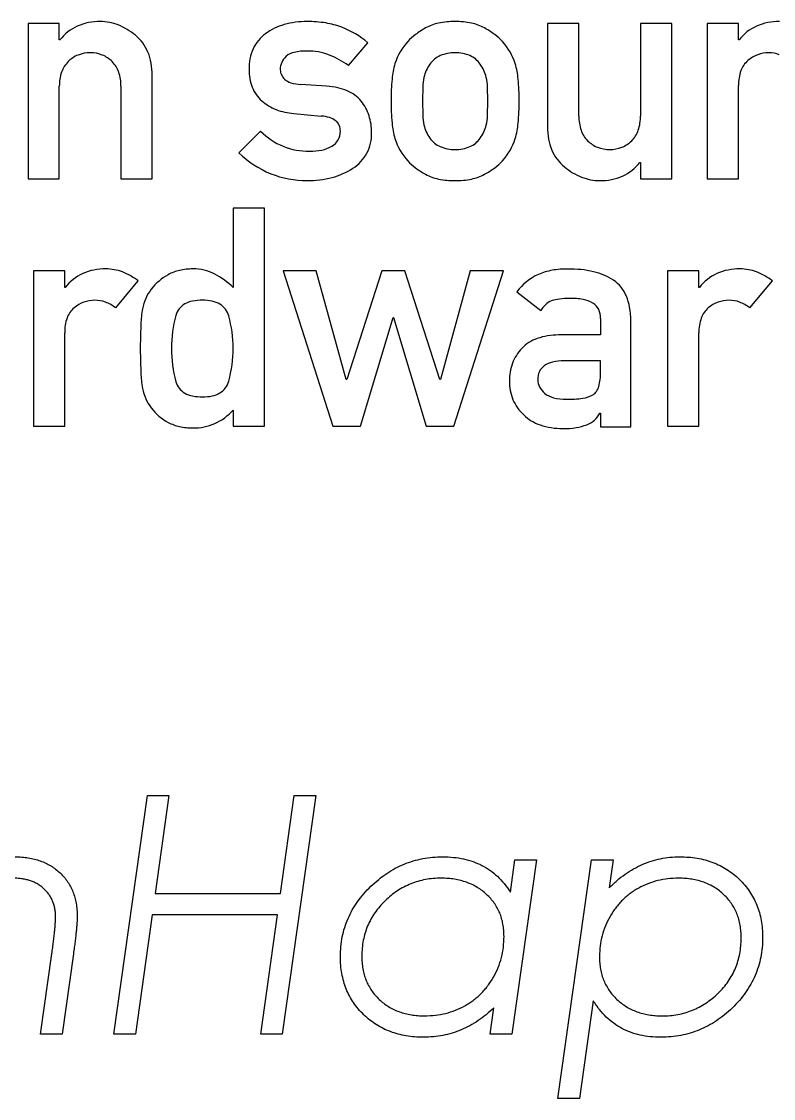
# Model space of a CAD drawing. Extents: x 0 to 0.124, y 0 to 0.206.
# Drawn here: x 0.10273 to 0.11023, y 0.16296 to 0.17371 of the extents above; entities that cross this region are included whole.
import ezdxf

# ---------------------------------------------------------------- set-up
doc = ezdxf.new("R2010")
doc.units = 0
doc.layers.get('0').update_dxf_attribs({"linetype": 'CONTINUOUS'})

msp = doc.modelspace()

# ---------------------------------------------------------------- linework, layer by layer
at = {"color": 7, "linetype": 'CONTINUOUS'}
for p, q in [((0.1031036519, 0.173690825), (0.1027916328, 0.173690825)), ((0.1027916328, 0.173690825), (0.1027916328, 0.1721393832)), ((0.1031036519, 0.1735251353), (0.1031036519, 0.173690825)), ((0.1082873151, 0.173690825), (0.1079752997, 0.173690825)), ((0.1079752997, 0.173690825), (0.1079752997, 0.1726594002)), ((0.1082873151, 0.1727655561), (0.1082873151, 0.173690825)), ((0.109213996, 0.173690825), (0.1089019806, 0.173690825)), ((0.1089019806, 0.173690825), (0.1089019806, 0.1727655561)), ((0.109213996, 0.1721393832), (0.109213996, 0.173690825)), ((0.1098802567, 0.173690825), (0.1095682413, 0.173690825)), ((0.1095682413, 0.173690825), (0.1095682413, 0.1721393832)), ((0.1098802567, 0.1735251353), (0.1098802567, 0.173690825)), ((0.1031093888, 0.1735251353), (0.1031036519, 0.1735251353)), ((0.1059894853, 0.1732705098), (0.1061824218, 0.1734978829)), ((0.1098859936, 0.1735251353), (0.1098802567, 0.1735251353)), ((0.1040303328, 0.1721393832), (0.1040303328, 0.1731708099)), ((0.1031036519, 0.1721393832), (0.1031036519, 0.1730632217)), ((0.1037183173, 0.1730632217), (0.1037183173, 0.1721393832)), ((0.1057700135, 0.1730632217), (0.1055132218, 0.1730811533)), ((0.1067296595, 0.1730583788), (0.1067257144, 0.172916896)), ((0.1073805944, 0.1729133104), (0.1073762767, 0.1730574847)), ((0.1098802567, 0.1721393832), (0.1098802567, 0.1730718252)), ((0.1067257144, 0.172916896), (0.1067296595, 0.1727714737)), ((0.1073762767, 0.1727696781), (0.1073805944, 0.1729133104)), ((0.1054429405, 0.1727913779), (0.1057176359, 0.1727655561)), ((0.1051122874, 0.1726134953), (0.1048942388, 0.172397598)), ((0.1088955544, 0.1723036368), (0.1089019806, 0.1723036368)), ((0.1089019806, 0.1723036368), (0.1089019806, 0.1721393832)), ((0.1027916328, 0.1721393832), (0.1031036519, 0.1721393832)), ((0.1037183173, 0.1721393832), (0.1040303328, 0.1721393832)), ((0.1089019806, 0.1721393832), (0.109213996, 0.1721393832)), ((0.1095682413, 0.1721393832), (0.1098802567, 0.1721393832)), ((0.1051497564, 0.1718478252), (0.104837741, 0.1718478252)), ((0.104837741, 0.1718478252), (0.104837741, 0.1710559645)), ((0.1051497564, 0.1696702105), (0.1051497564, 0.1718478252)), ((0.103157311, 0.1712216542), (0.1028452956, 0.1712216542)), ((0.1028452956, 0.1712216542), (0.1028452956, 0.1696702105)), ((0.103157311, 0.1710559645), (0.103157311, 0.1712216542)), ((0.105667609, 0.1712216542), (0.1053376452, 0.1712216542)), ((0.1053376452, 0.1712216542), (0.1058332801, 0.1696702105)), ((0.105965256, 0.170135001), (0.105667609, 0.1712216542)), ((0.1063224443, 0.1712216542), (0.1059709929, 0.170135001)), ((0.1065498099, 0.1712216542), (0.1063224443, 0.1712216542)), ((0.1069005683, 0.170135001), (0.1065498099, 0.1712216542)), ((0.107203956, 0.1712216542), (0.1069070429, 0.170135001)), ((0.1070382849, 0.1696702105), (0.107534609, 0.1712216542)), ((0.107534609, 0.1712216542), (0.107203956, 0.1712216542)), ((0.1094849401, 0.1712216542), (0.1091729209, 0.1712216542)), ((0.1091729209, 0.1712216542), (0.1091729209, 0.1696702105)), ((0.1094849401, 0.1710559645), (0.1094849401, 0.1712216542)), ((0.1036658466, 0.1708508286), (0.1038910591, 0.1711198038)), ((0.109993472, 0.1708508286), (0.1102186844, 0.1711198038)), ((0.1031630516, 0.1710559645), (0.103157311, 0.1710559645)), ((0.1076697886, 0.1710122119), (0.1079086319, 0.1708242914)), ((0.109490677, 0.1710559645), (0.1094849401, 0.1710559645)), ((0.1039166108, 0.1706885456), (0.1039110564, 0.1704477233)), ((0.1061087095, 0.1696702105), (0.1064328917, 0.1707554341)), ((0.1064328917, 0.1707554341), (0.1064386733, 0.1707554341)), ((0.1064386733, 0.1707554341), (0.1067635894, 0.1696702105)), ((0.1085039743, 0.1707446736), (0.1085039743, 0.1705804209)), ((0.1088059351, 0.1696644726), (0.1088059351, 0.1707267429)), ((0.103157311, 0.1696702105), (0.103157311, 0.1706026525)), ((0.1085039743, 0.1705804209), (0.1080836684, 0.1705804209)), ((0.1094849401, 0.1696702105), (0.1094849401, 0.1706026525)), ((0.1039110564, 0.1704477233), (0.1039166108, 0.1702038583)), ((0.1085039743, 0.1703236376), (0.1081403152, 0.1703236376)), ((0.1085039743, 0.1702095962), (0.1085039743, 0.1703236376)), ((0.1059709929, 0.170135001), (0.105965256, 0.170135001)), ((0.1069070429, 0.170135001), (0.1069005683, 0.170135001)), ((0.104837741, 0.1698315956), (0.104837741, 0.1696702105)), ((0.1084974997, 0.1698014702), (0.1085039743, 0.1698014702)), ((0.1085039743, 0.1698014702), (0.1085039743, 0.1696644726)), ((0.1028452956, 0.1696702105), (0.103157311, 0.1696702105)), ((0.104837741, 0.1696702105), (0.1051497564, 0.1696702105)), ((0.1058332801, 0.1696702105), (0.1061087095, 0.1696702105)), ((0.1067635894, 0.1696702105), (0.1070382849, 0.1696702105)), ((0.1085039743, 0.1696644726), (0.1088059351, 0.1696644726)), ((0.1091729209, 0.1696702105), (0.1094849401, 0.1696702105)), ((0.1036486805, 0.163601897), (0.1039825894, 0.1659831473)), ((0.1039825894, 0.1659831473), (0.1041977212, 0.1659831473)), ((0.1041977212, 0.1659831473), (0.1040608205, 0.1650062234)), ((0.1053096421, 0.1650062234), (0.1054465428, 0.1659831473)), ((0.1056616746, 0.1659831473), (0.1053277657, 0.163601897)), ((0.1054465428, 0.1659831473), (0.1056616746, 0.1659831473)), ((0.1076035977, 0.1650200573), (0.107649389, 0.1653420416)), ((0.1078645245, 0.1653420416), (0.1076174297, 0.163601897)), ((0.107649389, 0.1653420416), (0.1078645245, 0.1653420416)), ((0.1080767952, 0.1629607913), (0.108414042, 0.1653420416)), ((0.108414042, 0.1653420416), (0.1086291738, 0.1653420416)), ((0.1086291738, 0.1653420416), (0.1085895852, 0.1650634653)), ((0.1040608205, 0.1650062234), (0.1053096421, 0.1650062234)), ((0.1040307686, 0.1647925221), (0.1038638123, 0.163601897)), ((0.1052795902, 0.1647925221), (0.1040307686, 0.1647925221)), ((0.1051126339, 0.163601897), (0.1052795902, 0.1647925221)), ((0.1029159867, 0.163601897), (0.1030290418, 0.1644051869)), ((0.1032441736, 0.1644051869), (0.1031311222, 0.163601897)), ((0.108430262, 0.1639362828), (0.108291927, 0.1629607913)), ((0.1074022979, 0.163601897), (0.1074399829, 0.1638661626)), ((0.1031311222, 0.163601897), (0.1029159867, 0.163601897)), ((0.1038638123, 0.163601897), (0.1036486805, 0.163601897)), ((0.1053277657, 0.163601897), (0.1051126339, 0.163601897)), ((0.1076174297, 0.163601897), (0.1074022979, 0.163601897)), ((0.108291927, 0.1629607913), (0.1080767952, 0.1629607913))]:
    msp.add_line(p, q, dxfattribs=at)
for centre, radius, start, end in [((0.1035033426, 0.1731587095), 0.0005501350147306, 88.9718509079, 113.5952474012), ((0.1035123186, 0.1732276253), 0.0004811314454135, 68.2224513324, 89.8933681877), ((0.1055660753, 0.1729080494), 0.0008007475145856, 89.4199149445, 105.8233847946), ((0.105580676, 0.1725470977), 0.0011616764094794, 80.9821431273, 90.3202831511), ((0.1056412236, 0.1729259375), 0.0007780289743073, 68.8126942394, 81.0129951975), ((0.1069804666, 0.1732420029), 0.0004601039377197, 101.6010927558, 118.9630986658), ((0.1070452967, 0.1729310385), 0.0007777534782739, 89.4482716064, 101.6726859513), ((0.1070598939, 0.1729459571), 0.0007628319402066, 78.2143853471, 90.5338875292), ((0.1071208901, 0.1732366722), 0.0004657871154266, 61.1280449051, 78.2551834339), ((0.1102799483, 0.1731587095), 0.0005501350147305, 88.9718509079, 113.5952474012), ((0.1034776102, 0.1732390275), 0.0004663106216101, 114.6480685898, 142.1527861182), ((0.1034472619, 0.1730754145), 0.0006466274923699, 50.0888352082, 67.8730870162), ((0.105385504, 0.1732756203), 0.0003838611964116, 125.6509397377, 155.0353907129), ((0.1055131921, 0.1731043735), 0.0005974488566827, 106.0778060405, 126.0294382521), ((0.1055812309, 0.1727764661), 0.000939081054085, 50.1938736546, 68.6958065325), ((0.1072004544, 0.1728559275), 0.0009044386631707, 119.3127120077, 126.9367337313), ((0.1068989585, 0.1728439841), 0.000916837223082, 53.2752318374, 60.8321557213), ((0.1102542159, 0.1732390275), 0.0004663106216101, 114.6480685898, 142.1527861182), ((0.103591745, 0.1732378281), 0.0004294005914773, 22.5609524874, 50.97217567), ((0.1070213946, 0.1731056057), 0.000598068668147, 137.4454424215, 162.1631098579), ((0.1069941631, 0.1731291344), 0.0005620978219194, 126.8644113078, 137.3349052712), ((0.1071068572, 0.1731212203), 0.0005703107927406, 42.98673276, 53.3611229307), ((0.1070866047, 0.1731083584), 0.000593911669933, 17.6870309198, 42.5622418147), ((0.1033979102, 0.1731060551), 0.0002893885751099, 111.8300840651, 135.6014548955), ((0.1034086891, 0.1730683794), 0.0003283951054261, 89.2872815217, 111.1314823725), ((0.1034164113, 0.1730803196), 0.0003164504784981, 68.4709509817, 90.6585699418), ((0.1034221511, 0.1731046481), 0.0002917349910946, 44.3340662136, 67.7661517784), ((0.1035114988, 0.1732047575), 0.00051619379361, 10.0187714768, 22.533426854), ((0.1054838765, 0.1732406893), 0.0004878850084851, 156.1924157592, 181.2150494767), ((0.105487495, 0.1732176982), 0.00018797776463, 102.2319237216, 130.0441799615), ((0.1055645802, 0.17289655), 0.0005182186032374, 88.9383013773, 103.0383692507), ((0.1055841028, 0.1728293631), 0.0005854006136206, 68.5333101458, 90.9710129872), ((0.105400427, 0.1724122147), 0.0010409900797811, 55.5377855282, 67.5274317), ((0.107006195, 0.1731418615), 0.0002482393509164, 114.227001664, 145.4335671268), ((0.1070442496, 0.1730404423), 0.0003564090564581, 88.6275833509, 113.1153451319), ((0.1070608639, 0.1730432348), 0.0003536066528301, 66.7960660528, 91.3090135721), ((0.1070948522, 0.1731350179), 0.0002559038612024, 35.2476247856, 65.6935255368), ((0.1101820861, 0.1730770279), 0.000319721261208, 89.9762699033, 130.6386730184), ((0.1101812388, 0.173100144), 0.0002966067280835, 69.2769757572, 89.8107330411), ((0.1033919849, 0.173110332), 0.0002821647556181, 135.3801475702, 160.8088618904), ((0.1034299825, 0.173110332), 0.0002821647556181, 19.1911381096, 44.6198524298), ((0.1033372153, 0.1731742531), 0.0006931265788095, 359.7153486176, 9.995542232), ((0.1054813914, 0.1732317186), 0.0001733720781931, 131.4812062811, 181.4026899404), ((0.1072062216, 0.1730656465), 0.0007864707200542, 163.5165005234, 174.9644687827), ((0.1070977183, 0.1730673421), 0.0003660070256432, 143.9560084467, 166.7160244052), ((0.106966077, 0.1730503629), 0.0004099582876096, 14.2740504479, 34.5232452216), ((0.1068915478, 0.1730655411), 0.0007929719977805, 5.0017883864, 16.3524899071), ((0.1101243744, 0.1731396678), 0.0002346203597636, 129.9067749785, 160.2023198995), ((0.1035184783, 0.1730700522), 0.0004148845136726, 161.297698759, 180.9432775798), ((0.1033034891, 0.1730700522), 0.0004148845136726, 359.0567224202, 18.702301241), ((0.1054659682, 0.173222104), 0.0004699391641572, 178.9953519232, 201.1962460166), ((0.1054241486, 0.1732274946), 0.000116077344778, 180.0098652549, 205.0045920696), ((0.1054613866, 0.1732464834), 0.0001578583540602, 205.5377616138, 225.8830422073), ((0.1073514248, 0.1730265369), 0.000622578652215, 168.4264397293, 177.068283511), ((0.1068001816, 0.1730262578), 0.0005769421145657, 3.1025757226, 12.5316747219), ((0.1102970854, 0.1730812163), 0.0004169353813108, 160.6833606816, 181.2907110628), ((0.1053576185, 0.1731852569), 0.0003556297829159, 201.9729844864, 228.7270474213), ((0.1054548013, 0.1732451242), 0.0001523452808162, 227.3053821171, 254.311795164), ((0.1055369111, 0.1735129646), 0.0004324613519616, 253.4338491321, 266.8597206659), ((0.1057212917, 0.1722988278), 0.0007659454711596, 77.890291629, 86.3530043003), ((0.1057725826, 0.172536149), 0.0005231452581163, 67.0156045373, 77.9300748646), ((0.1085269404, 0.1729310971), 0.0021139794787533, 174.4737312092, 180.3849126369), ((0.105557831, 0.1729311203), 0.0021334025276418, 359.6179686058, 5.4751757564), ((0.1058448285, 0.1726964099), 0.0003474189558039, 38.8603725515, 67.6640344576), ((0.1054431213, 0.1732799991), 0.0004832405384485, 228.5177320777, 248.5596749756), ((0.1054816158, 0.1733876159), 0.0005974913974724, 248.8959545197, 266.2886397405), ((0.1057456675, 0.1726213747), 0.0004717275316452, 18.2666753183, 38.4002957405), ((0.1085937799, 0.1729021572), 0.0021808210818208, 179.6127829431, 185.4414373293), ((0.1054903724, 0.1729021337), 0.0022008631630841, 354.6088754003, 0.3843011327), ((0.1056899314, 0.1723903606), 0.0003762168918759, 72.8584503545, 85.777024996), ((0.1057467243, 0.1725717778), 0.0001861212188306, 52.4268974673, 73.1048682446), ((0.1056782941, 0.1726030281), 0.0005414690606567, 359.513920634, 17.8756335035), ((0.1073676351, 0.172802959), 0.0006387506295969, 182.8254131293, 191.4082388154), ((0.1068008509, 0.1728010452), 0.0005762814256419, 347.4571683544, 356.8798618592), ((0.108706073, 0.172758483), 0.0004188187177285, 179.0323308295, 198.6149715029), ((0.1084832223, 0.172758483), 0.0004188187177285, 341.3850284971, 0.9676691705), ((0.1057852326, 0.1726238493), 0.0001213755229773, 24.3187923392, 51.8457724075), ((0.105761925, 0.1726161059), 0.0001458260315287, 358.9744681204, 23.319958346), ((0.1072087056, 0.1727630416), 0.0007888287532262, 184.9225016804, 196.4263508384), ((0.1070846454, 0.172755859), 0.0003521722844743, 193.0037198009, 216.5624032286), ((0.1069815242, 0.172772453), 0.000393873705912, 324.9172637572, 345.8092401802), ((0.1068890351, 0.1727631479), 0.0007953596017389, 343.7043247162, 355.1103326873), ((0.1086757914, 0.1726557607), 0.0007005027991505, 179.7022603562, 189.9213037198), ((0.1085724963, 0.1727159174), 0.0002786523731889, 199.087865284, 224.8105300622), ((0.108616799, 0.1727159174), 0.0002786523731889, 315.1894699378, 340.912134716), ((0.1056020605, 0.1731048298), 0.0006937487937759, 225.0911075382, 247.4880420063), ((0.1057375919, 0.1726163787), 0.0001734085787687, 298.7205701676, 328.8607728337), ((0.1057382907, 0.1726097742), 0.0001694778818328, 330.6499675448, 1.2582938638), ((0.1057932909, 0.1725900813), 0.0004265344934221, 332.9044185023, 1.1221418959), ((0.1070213946, 0.1727231679), 0.000598068668147, 197.8368901421, 222.5545575785), ((0.1070061917, 0.1726869131), 0.0002482371646422, 214.5670378846, 245.7736033475), ((0.1070948556, 0.1726937566), 0.0002559016357764, 294.3058706443, 324.7517713955), ((0.1070866047, 0.1727204152), 0.000593911669933, 317.4377581853, 342.3129690802), ((0.1084963436, 0.1726247468), 0.0005183951980664, 189.9619717949, 202.4555574258), ((0.1085808043, 0.1727230373), 0.000289565348014, 224.6514383467, 248.3479275921), ((0.1086066061, 0.1727244343), 0.000291888255165, 292.0539076996, 315.4135069257), ((0.1055950524, 0.1731094226), 0.000695357115456, 248.1663962691, 270.5271386148), ((0.1056063786, 0.1729582365), 0.0005441639812531, 269.4810376548, 282.3412516228), ((0.1056474359, 0.172769917), 0.0003514208773785, 282.3643548477, 299.5820094996), ((0.1070442485, 0.1727883333), 0.000356408852333, 246.8848257328, 271.3725875139), ((0.107060865, 0.1727855409), 0.0003536064475033, 268.6908144272, 293.2037619465), ((0.1084111746, 0.1725894467), 0.000426200572712, 202.4432136034, 231.0291672738), ((0.108592327, 0.1727627839), 0.0003307826627591, 249.0331013003, 270.7120849719), ((0.1086001018, 0.1727507453), 0.0003187395952283, 269.3413811651, 291.3616788387), ((0.105607229, 0.1731454919), 0.0010332963096494, 226.3686310992, 247.5526336578), ((0.105811197, 0.1725927665), 0.0004119517150686, 302.5537919835, 331.4374491544), ((0.1069779281, 0.1726772266), 0.0005349985148505, 222.0784262658, 233.1325816833), ((0.1071234346, 0.172684509), 0.0005425003759477, 306.6413726943, 317.5998770701), ((0.1085289853, 0.1725892208), 0.0004646841770082, 294.684022608, 322.0788099338), ((0.1055707115, 0.1730840634), 0.0009626336189102, 248.1654077558, 270.378714611), ((0.1056429833, 0.1728366821), 0.0007081376574157, 284.9371073218, 303.4063098151), ((0.1071618893, 0.1729210512), 0.0008404353247758, 233.0720844945, 241.251062124), ((0.1069796507, 0.1725947905), 0.0004667478215635, 241.6012371724, 258.6684513773), ((0.1071217191, 0.1726002099), 0.0004725098932714, 281.4727987628, 298.3091937693), ((0.1069380348, 0.1729319202), 0.0008516679722891, 298.6058176583, 306.7158003821), ((0.1085527882, 0.1727499883), 0.0006401456535681, 230.2118587197, 248.2026813315), ((0.1055854067, 0.1730650268), 0.0009436127979998, 269.4940514882, 284.7411789909), ((0.1070452759, 0.172916336), 0.0007949206995571, 258.5843533331, 270.5413074235), ((0.1070599151, 0.1729010754), 0.0007796572129791, 269.4760813339, 281.5261634604), ((0.1084956517, 0.1726157488), 0.0004942981286023, 248.5741852291, 269.960310711), ((0.1085049514, 0.1726653551), 0.00054398977987, 268.9843955303, 293.6352473169), ((0.1035570054, 0.1706895376), 0.0005501350147306, 88.9718509079, 113.5952474012), ((0.1035670006, 0.170763176), 0.0004764080503802, 69.5777742943, 90.0148908198), ((0.1043996108, 0.1708011559), 0.0004348625589302, 102.7813017352, 118.8071335563), ((0.1044325722, 0.1706513408), 0.0005882584008302, 89.587651141, 102.6840104507), ((0.104443238, 0.1707793924), 0.0004602365382351, 62.7802097025, 90.8007910626), ((0.1081264297, 0.1706317655), 0.0006036390708795, 100.0270900681, 113.6906635035), ((0.1081608086, 0.1704332538), 0.0008051048311912, 88.7012161091, 99.9765752448), ((0.1082014192, 0.1702009563), 0.0010374364781683, 77.041507981, 91.2351065145), ((0.109884631, 0.1706895376), 0.0005501350147306, 88.9718509079, 113.5952474012), ((0.1098946262, 0.170763176), 0.0004764080503802, 69.5777742943, 90.0148908198), ((0.103531273, 0.1707698556), 0.0004663106216101, 114.6480685898, 142.1527861182), ((0.1035244494, 0.1706593036), 0.0005886105496344, 51.4764265795, 69.2242336973), ((0.1044415621, 0.1707175268), 0.0005283689572607, 118.4234679031, 142.6561635975), ((0.1042642803, 0.1704547531), 0.000830849199641, 46.3533666726, 62.0458954556), ((0.1081017013, 0.17069475), 0.0005360331854667, 113.9752620957, 143.6836240195), ((0.1082923743, 0.1705973684), 0.0006307236888968, 57.2271039795, 77.018369461), ((0.1084220971, 0.1708280263), 0.0003669006959377, 22.4743217563, 54.7615440183), ((0.1098588986, 0.1707698556), 0.0004663106216101, 114.6480685898, 142.1527861182), ((0.109852075, 0.1706593036), 0.0005886105496344, 51.4764265795, 69.2242336973), ((0.104380231, 0.1707583063), 0.0004548985882813, 142.0537077525, 169.2779687979), ((0.1034591432, 0.170607856), 0.000319721261208, 89.9762699033, 130.6386730184), ((0.1034582958, 0.1706309721), 0.0002966067280835, 69.2769757572, 89.8107330411), ((0.1034177204, 0.1705287737), 0.0004065546319514, 52.3875227198, 69.0250922199), ((0.1044854396, 0.1706546054), 0.0002687462387228, 101.3029711884, 118.9236420286), ((0.1045273845, 0.1704498017), 0.0004777997490208, 89.422976032, 101.4217355449), ((0.1045368575, 0.1704818179), 0.0004457837080945, 77.9371098056, 90.5991125475), ((0.1045767603, 0.1706666563), 0.0002566879615238, 59.7115002271, 78.024865031), ((0.1081022575, 0.1707186051), 0.0002205916689345, 113.3549111436, 151.3732050653), ((0.1081501839, 0.1705109588), 0.0004319270198419, 97.2720606128, 108.2654646594), ((0.1081900467, 0.1702108046), 0.0007347143185128, 89.682808515, 97.3928033618), ((0.1082143007, 0.1703139736), 0.000631856619762, 79.4285334199, 91.8308025031), ((0.1082809635, 0.1706599127), 0.0002795667082913, 58.4560782895, 79.8516948828), ((0.1083417407, 0.1707619901), 0.0001607847137362, 26.8815721088, 57.8840211631), ((0.1082820415, 0.1707664912), 0.0005198527673175, 10.1137327506, 22.8405232665), ((0.1097867688, 0.170607856), 0.000319721261208, 89.9762699033, 130.6386730184), ((0.1097859214, 0.1706309721), 0.0002966067280835, 69.2769757572, 89.8107330411), ((0.109745346, 0.1705287737), 0.0004065546319514, 52.3875227198, 69.0250922199), ((0.1034014314, 0.1706704959), 0.0002346203597636, 129.9067749785, 160.2023198995), ((0.1050807605, 0.1706409945), 0.0011651203093773, 170.0188682276, 177.660988507), ((0.1044456112, 0.170728527), 0.0001847846219467, 119.1999945529, 164.9234361521), ((0.1046072843, 0.170723577), 0.0001921565672812, 14.1325431531, 59.0105460289), ((0.1083082385, 0.1707507231), 0.0001958274593989, 358.2297174179, 25.3896921933), ((0.1080332019, 0.1707213546), 0.0007727521075184, 0.3995274743, 10.1684728097), ((0.109729057, 0.1706704959), 0.0002346203597636, 129.9067749785, 160.2023198995), ((0.1035741424, 0.1706120444), 0.0004169353813108, 160.6833606816, 181.2907110628), ((0.1053917429, 0.1704583495), 0.0011687188364537, 164.1988436858, 180.5209368017), ((0.1036495751, 0.1704497321), 0.001188166243242, 359.9031447478, 15.6621672843), ((0.109901768, 0.1706120444), 0.0004169353813108, 160.6833606816, 181.2907110628), ((0.1080794912, 0.1699415352), 0.0006388994730913, 89.6255421063, 109.0471270331), ((0.1080011716, 0.1701765859), 0.0003911675971069, 109.4391170379, 136.4103851462), ((0.1054109431, 0.1704348145), 0.001187940874091, 179.3773658295, 195.6758845874), ((0.1036310366, 0.1704432617), 0.0012067112678199, 344.4582368117, 0.2118527487), ((0.1080401281, 0.1701399658), 0.0004446328185754, 136.4537117584, 159.0816759894), ((0.1080928961, 0.1701253832), 0.0004991567008282, 159.6807097212, 180.6254266183), ((0.1080258948, 0.1701520777), 0.0001469987026514, 124.9728761994, 154.8426374836), ((0.1080798851, 0.170070617), 0.0002447084448177, 103.1705947905, 124.3988962921), ((0.1081490009, 0.1697902107), 0.0005334979019106, 90.9330457633, 103.5364840445), ((0.1051103433, 0.170252), 0.0011947027627651, 182.3094216819, 189.8563695711), ((0.1080561488, 0.1701424559), 0.0001785215335515, 156.1753335092, 182.3934178105), ((0.1080248398, 0.1701966959), 0.0004793063589353, 344.1941558657, 1.5422722031), ((0.1043707632, 0.1701278417), 0.000444806140494, 190.4070218329, 218.2613016168), ((0.1044456101, 0.1701619032), 0.000184783690076, 195.0767890958, 240.800230695), ((0.1046072854, 0.1701668532), 0.0001921556014214, 300.9892403093, 345.8672431851), ((0.1080639713, 0.170113813), 0.0004702420846928, 179.2540981118, 202.5307265268), ((0.108036161, 0.1701340065), 0.0001583810468501, 179.6403307033, 206.8172350465), ((0.1080723381, 0.1701558818), 0.0002005618608753, 207.7318587513, 230.9380176915), ((0.1083038423, 0.1701218129), 0.0001904971246457, 327.0085111755, 343.0082856974), ((0.1044854396, 0.1702358253), 0.0002687462387228, 241.0763579714, 258.6970288116), ((0.1045273779, 0.1704406296), 0.0004777991265106, 258.5790509401, 270.577810453), ((0.1045368637, 0.1704086135), 0.0004457830844954, 269.4000888929, 282.0620916348), ((0.1045767603, 0.1702237744), 0.0002566879615238, 281.975134969, 300.2884997729), ((0.1080283659, 0.1701058808), 0.0004343606986205, 203.363955228, 227.9112342488), ((0.1080842095, 0.1701579291), 0.0002097822209358, 228.7723218253, 255.9449805053), ((0.1081543027, 0.1704247607), 0.0004856585901529, 255.5681831452, 271.0575027126), ((0.1081889382, 0.1708297808), 0.0008909659273923, 268.3488534792, 278.8431999977), ((0.1082857461, 0.1702401603), 0.0002935147765768, 277.8643438967, 299.9368060698), ((0.1083653979, 0.1700822253), 0.0001173116974205, 304.724969837, 326.8552696238), ((0.1044264035, 0.1701551767), 0.0005055887462205, 216.7888262606, 242.1311817814), ((0.1044268793, 0.1701972374), 0.000550000137337, 294.5877076601, 318.3327758999), ((0.108036387, 0.1700883327), 0.0004270820273652, 225.5340063815, 251.357265526), ((0.1082753591, 0.1699190366), 0.0002513333459569, 291.5508819185, 332.11025325), ((0.1043986661, 0.1700976241), 0.0004417517195908, 241.8221813158, 257.5468281925), ((0.1044325662, 0.1702549911), 0.0006027270856427, 257.6259500413, 270.4030255361), ((0.1044423145, 0.170182333), 0.0005300826832139, 269.4045607996, 293.7409017439), ((0.1081290143, 0.1703722412), 0.0007257099386644, 251.5932336852, 269.7033272926), ((0.1081316778, 0.1705103611), 0.0008638439758386, 269.5741017552, 278.59738), ((0.1081922644, 0.170119496), 0.0004683161304707, 278.4168826238, 291.9976204198)]:
    msp.add_arc(centre, radius, start, end, dxfattribs=at)
for points, knots in [([(0.1026617401279834, 0.1653725700089836), (0.1026843376201641, 0.1653721516364593), (0.1027287135458321, 0.1653713300555557), (0.102793573790101, 0.1653637229132726), (0.1028549911852878, 0.1653504336502782), (0.1029135087027019, 0.165333914771275), (0.1029680686684983, 0.1653104980693053), (0.1030195766875653, 0.1652829140474613), (0.1030673505124593, 0.1652496960708705), (0.1031117625183678, 0.1652121413252804), (0.1031516813171467, 0.1651702164818263), (0.1031870531454102, 0.1651247813420514), (0.103215779358872, 0.1650751724101693), (0.1032408749755941, 0.1650228359936731), (0.1032589420945603, 0.1649664067432255), (0.1032726351393106, 0.1649067678158007), (0.1032800213616558, 0.164843587708398), (0.1032812361586956, 0.1648003302036588), (0.1032818573154834, 0.164778211535426)], [0, 0, 0, 0, 0.0699605697638868, 0.1373853797006749, 0.2017962265161057, 0.2644266275196771, 0.3253300430655517, 0.3852563404510931, 0.4450773618274913, 0.5051592098766534, 0.5650592056060705, 0.6240497500821608, 0.6829909576013491, 0.742243938716213, 0.8034352683374664, 0.8660269488421273, 0.9314961533598066, 1, 1, 1, 1]), ([(0.1059078150979353, 0.1643760893899933), (0.1059087009901303, 0.1644096922366201), (0.1059104474770703, 0.1644759383703089), (0.1059252173130898, 0.164573292685961), (0.105949023698252, 0.1646670151134316), (0.1059828407492368, 0.1647570077437855), (0.1060250478425243, 0.1648439313668325), (0.1060783996078555, 0.1649261714443061), (0.1061401747745709, 0.1650054858624278), (0.1062110834444108, 0.165079775939164), (0.1062883178520088, 0.165147857700291), (0.1063691875743892, 0.1652085761831908), (0.1064544620016197, 0.1652586532207964), (0.1065423322083941, 0.1653007379385724), (0.1066342907204718, 0.1653325565499599), (0.1067291807253413, 0.1653562768734315), (0.1068277537866026, 0.165369620550842), (0.1068943995545754, 0.1653715785529241), (0.1069281463779834, 0.1653725700089836)], [0, 0, 0, 0, 0.0636935831160168, 0.1255683385722989, 0.1862681781498814, 0.2467572055676454, 0.3075745116795178, 0.3691362288256079, 0.4322886562856865, 0.4979800081309137, 0.5635612377044368, 0.6273653511392441, 0.689419846424203, 0.7507900113030912, 0.8118222096799403, 0.8736183024992364, 0.9360052264787163, 1, 1, 1, 1]), ([(0.1069281463779834, 0.1653725700089836), (0.106964148625392, 0.1653716674407362), (0.1070343140157441, 0.1653699084101767), (0.10713609582048, 0.1653531823407407), (0.1072311745410916, 0.1653267304352852), (0.107319708702638, 0.1652891854664111), (0.1074016333247125, 0.1652401649994453), (0.1074767258487782, 0.1651787600651495), (0.1075451495387389, 0.1651051165764585), (0.107583781416937, 0.1650488952053823), (0.1076035970991372, 0.165020057238551)], [0, 0, 0, 0, 0.1351936096181441, 0.263481117840584, 0.3864256826185389, 0.5052850445670939, 0.6237397405977336, 0.743931219613717, 0.8686530966080444, 1, 1, 1, 1]), ([(0.1085895834272623, 0.165063465441676), (0.1086152330975135, 0.1650881140839927), (0.1086655715580443, 0.1651364879888517), (0.1087470527237543, 0.1651996233257916), (0.1088313340589021, 0.1652527915996625), (0.1089182576961036, 0.165296786162946), (0.1090081935019024, 0.1653306276271333), (0.1091006751132826, 0.1653551557683151), (0.1091960279098613, 0.165369898019408), (0.1092605303287927, 0.1653716720776477), (0.1092931779284642, 0.1653725700089836)], [0, 0, 0, 0, 0.1350614618819738, 0.2650632932730212, 0.3907459483718984, 0.5131119309855304, 0.6344945454609823, 0.7550704717194967, 0.8760300571743395, 1, 1, 1, 1]), ([(0.1092931779284642, 0.1653725700089836), (0.1093227852278216, 0.165371988862663), (0.1093809217894847, 0.1653708477302519), (0.1094660237738416, 0.1653601019044381), (0.1095470614834177, 0.1653426505294996), (0.1096237949426345, 0.1653175434898366), (0.109696693745594, 0.165286187092358), (0.1097652936541411, 0.1652473013274199), (0.1098296046945955, 0.1652011020870097), (0.1098892406041662, 0.1651484157413328), (0.1099436839579571, 0.1650904844338756), (0.1099909807705184, 0.1650276899891082), (0.1100316104701496, 0.1649611080570313), (0.1100637952187884, 0.1648899276453375), (0.1100899267060297, 0.1648153365939266), (0.1101079915915163, 0.1647364765405953), (0.1101184692909198, 0.164653518372923), (0.1101200091387993, 0.1645968177782808), (0.1101207958671661, 0.1645678487048971)], [0, 0, 0, 0, 0.0685316053036537, 0.1345678931912845, 0.1982656268473032, 0.2602089541539102, 0.3212217446699546, 0.3817325473938304, 0.4424245440324635, 0.5042506756789711, 0.5657282901100692, 0.6261853014585655, 0.6859828419836128, 0.7459512992698363, 0.8067325751515532, 0.8687152829548923, 0.9329249256336526, 1, 1, 1, 1]), ([(0.1030657703263007, 0.1647772575089836), (0.10306538322882, 0.1647912665301402), (0.1030646282154932, 0.1648185903909131), (0.1030593318405287, 0.1648585561999404), (0.1030504159206313, 0.1648963619996054), (0.1030372578900535, 0.1649318914809847), (0.1030211100499207, 0.1649656430770967), (0.1030008003931406, 0.1649971086228126), (0.1029775020098003, 0.1650270000856303), (0.1029500934970316, 0.1650539794680406), (0.1029203096105713, 0.1650786540145009), (0.1028880241618963, 0.1651005190020476), (0.1028531675718875, 0.1651184473142692), (0.1028162804304374, 0.1651332926932339), (0.1027771746008315, 0.165144949617323), (0.1027357444557741, 0.1651526366058037), (0.1026921093753283, 0.1651583821407241), (0.1026622375155626, 0.1651587036013292), (0.1026469527181276, 0.1651588680859067)], [0, 0, 0, 0, 0.0659330758948623, 0.1285990053081912, 0.1894139388090666, 0.2483720238391572, 0.3066179304357098, 0.3651708004576555, 0.4243186143290144, 0.4846526436061795, 0.5457937141394512, 0.6062019778701391, 0.6677994676267573, 0.7299267114349289, 0.7931577513754312, 0.8595058510509529, 0.9281121220999488, 1, 1, 1, 1]), ([(0.1069138359813488, 0.1651588680859067), (0.1068870876998428, 0.1651582817545152), (0.106834332243942, 0.1651571253370511), (0.1067566874482804, 0.1651462918419366), (0.1066818852887582, 0.1651287220044546), (0.1066101749241455, 0.1651038000540244), (0.1065413232081054, 0.1650720006662194), (0.1064753543567017, 0.1650333766385476), (0.106412564720207, 0.1649871322239821), (0.1063536282127108, 0.1649346272843333), (0.1062993790865124, 0.164877391535536), (0.1062520378534888, 0.1648161147690361), (0.1062114365147463, 0.1647517397737391), (0.1061784826650198, 0.1646839150390015), (0.106153142017871, 0.1646128334781872), (0.106134927346848, 0.1645386964012696), (0.1061237507564211, 0.1644613372432148), (0.1061222683985996, 0.164408563503687), (0.1061215170210122, 0.1643818135486471)], [0, 0, 0, 0, 0.0649327277063606, 0.1280663825923271, 0.1899800464105313, 0.2512873811412752, 0.3121075072457011, 0.3739006225386821, 0.4366183625197035, 0.5011744985348195, 0.5653727426508115, 0.6278618023520595, 0.6889351759759726, 0.7499022403886217, 0.8106094729326832, 0.8718632705054316, 0.9350500498240712, 1, 1, 1, 1]), ([(0.107540631353945, 0.1645788200089837), (0.1075400782368818, 0.1645998367707499), (0.1075389970581867, 0.1646409182642939), (0.1075306336217536, 0.1647009681255918), (0.1075174361898569, 0.1647580977501374), (0.1074984173336815, 0.1648122822854974), (0.1074731695391804, 0.1648629850899142), (0.1074435990113323, 0.164911248576589), (0.1074079352629289, 0.1649562566297051), (0.1073671654415997, 0.164997983058048), (0.1073218855147301, 0.1650354232795549), (0.1072733474114889, 0.1650687608277362), (0.1072214660265268, 0.1650969404816728), (0.1071659833214056, 0.1651193466920186), (0.1071075403080238, 0.1651370253991423), (0.1070459480189706, 0.1651498508665099), (0.106980980888333, 0.1651577024390793), (0.1069365963291461, 0.1651584729624582), (0.1069138359813488, 0.1651588680859067)], [0, 0, 0, 0, 0.065700873385463, 0.128425588862992, 0.1892106674942102, 0.2488128681925401, 0.3075185869996692, 0.3660218135030757, 0.425505679545941, 0.4866860300481815, 0.5481204344450875, 0.6089400748911197, 0.6705673412020332, 0.7323388587887939, 0.795728134688904, 0.8612594571507145, 0.92885401890469, 0.9999999999999999, 0.9999999999999999, 0.9999999999999999, 0.9999999999999999]), ([(0.1092826836375988, 0.1651588680859067), (0.1092471531307224, 0.1651576556097843), (0.1091770513980785, 0.165155263392942), (0.1090741525961649, 0.1651368807880277), (0.1089762020689727, 0.1651055082318332), (0.1088988101246019, 0.1650697242743997), (0.1088402336773908, 0.1650353143571723), (0.1087982348054241, 0.1650069340239003), (0.108759119993721, 0.1649751868984242), (0.1087221213475909, 0.1649411235929741), (0.1086872621677856, 0.1649044087241533), (0.1086548534711957, 0.1648649018709899), (0.1086251803015822, 0.1648224668557416), (0.1085885648464805, 0.1647632547921905), (0.1085498156030213, 0.1646850087523927), (0.1085167515549649, 0.1645858459934657), (0.1084966085903807, 0.1644824824238267), (0.1084940448449165, 0.1644121138094362), (0.108492749743368, 0.1643765664032144)], [0, 0, 0, 0, 0.085831411211167, 0.1693454771724672, 0.2516136260392698, 0.3337875022267697, 0.374777303690734, 0.415702219314492, 0.4561481249213997, 0.4963927603528356, 0.5371622529049088, 0.5783908859781968, 0.6197535904474997, 0.6621944918298555, 0.7465686164524238, 0.8300446646067241, 0.9141453700757319, 0.9999999999999999, 0.9999999999999999, 0.9999999999999999, 0.9999999999999999]), ([(0.1099070939440892, 0.1645621245462433), (0.1099065378361732, 0.1645839347026458), (0.1099054500514524, 0.1646265968446737), (0.1098971145729614, 0.1646890279704622), (0.1098838658041377, 0.1647483043019358), (0.1098654291398337, 0.1648044320385), (0.1098407839512121, 0.1648570422897684), (0.1098103810281106, 0.1649060969533662), (0.109775786912339, 0.1649528913489152), (0.1097348620047504, 0.1649950208818742), (0.1096903929364384, 0.1650336594220596), (0.1096419298603035, 0.1650672644423498), (0.1095899889011606, 0.1650953904447365), (0.1095350646400867, 0.165119115582105), (0.109476503378396, 0.1651364321960139), (0.1094149441816492, 0.1651493462014529), (0.1093500186471869, 0.1651578258806101), (0.1093054483724053, 0.1651585157353637), (0.1092826836375988, 0.1651588680859067)], [0, 0, 0, 0, 0.0672961776123492, 0.1316358779937818, 0.1940200487472809, 0.2545427544779236, 0.3135992946078593, 0.3728512519219211, 0.4324274801336034, 0.4928227191844169, 0.5537163378524881, 0.6140217905751418, 0.6744150358244263, 0.7357598193610156, 0.7983232414959762, 0.8625205474911672, 0.9297809292618354, 1, 1, 1, 1]), ([(0.1030290403082719, 0.1644051871964836), (0.1030319133498445, 0.1644258560051822), (0.1030374583167076, 0.1644657467817124), (0.1030452945595767, 0.1645234231658281), (0.1030512681682303, 0.164576738489073), (0.1030567955323172, 0.1646255115761428), (0.1030604737972259, 0.1646697509115551), (0.1030633497933304, 0.164709500527678), (0.1030655519686503, 0.164744795989588), (0.1030657007853958, 0.1647669194080312), (0.1030657703263007, 0.1647772575089836)], [0, 0, 0, 0, 0.1673315378151708, 0.3229496715934649, 0.4667085968844512, 0.5975128442266483, 0.7165259122460498, 0.8226272067974002, 0.9171150766298887, 1, 1, 1, 1]), ([(0.1032818573154834, 0.164778211535426), (0.1032817879082676, 0.1647683501633718), (0.1032816377853322, 0.1647470207078786), (0.1032793568127676, 0.1647125274869061), (0.1032767481865707, 0.1646732172914116), (0.1032721428234074, 0.1646290489373448), (0.1032669657079003, 0.1645800690731407), (0.103260789069014, 0.1645259822012632), (0.1032532042756002, 0.1644671378247915), (0.1032472548814215, 0.1644263263398858), (0.1032441732710123, 0.1644051871964836)], [0, 0, 0, 0, 0.0788421003497413, 0.1705299284084498, 0.2763382687104417, 0.3938729534615985, 0.5255802617874877, 0.6702053332914427, 0.8291761064581669, 0.9999999999999999, 0.9999999999999999, 0.9999999999999999, 0.9999999999999999]), ([(0.1067483123936084, 0.1637850700089837), (0.1067841662339284, 0.1637862357525566), (0.1068547815311058, 0.1637885317221961), (0.1069581628543197, 0.1638074918816723), (0.1070562332111424, 0.1638394229496338), (0.1071337184095872, 0.1638754976423406), (0.1071922199857236, 0.1639105229730208), (0.1072340476869803, 0.1639394348377007), (0.1072736229375014, 0.1639712725243797), (0.1073106388552713, 0.1640058584925378), (0.1073449984535051, 0.1640434849210119), (0.1073778675655156, 0.1640830660777576), (0.107407596466699, 0.1641260703066836), (0.1074445741810739, 0.1641863114462249), (0.1074828165451961, 0.1642661326890532), (0.107516806978142, 0.1643665872169281), (0.1075367246533804, 0.1644715008913101), (0.1075393202202035, 0.1645428024760411), (0.107540631353945, 0.1645788200089837)], [0, 0, 0, 0, 0.0858443508721824, 0.1690732232233583, 0.2507412782404349, 0.332360465606672, 0.3731873866014884, 0.413971642510029, 0.4540652739542515, 0.4947569353795891, 0.53518928061168, 0.5760588221532909, 0.6179035894756914, 0.6602994680999201, 0.7453082483087882, 0.8292617352148016, 0.9137526732447699, 1, 1, 1, 1]), ([(0.1101207958671661, 0.1645678487048971), (0.1101199196682587, 0.164534244140729), (0.1101181922910931, 0.1644679946210036), (0.1101032890843823, 0.1643707037544661), (0.1100800265806098, 0.1642769803974665), (0.1100469714636092, 0.1641866710750735), (0.1100037028756776, 0.1641002166722883), (0.1099514167147248, 0.1640173229076721), (0.1098898486050016, 0.1639379966539549), (0.1098194261597717, 0.1638637339255613), (0.1097428677453835, 0.1637955140227431), (0.1096619744479671, 0.1637355492031281), (0.1095778989962775, 0.1636846859690054), (0.1094900928653595, 0.1636432957506955), (0.1093990800313263, 0.1636107652735239), (0.1093044484926002, 0.1635877882298039), (0.1092065942846163, 0.1635742775480197), (0.1091402574944529, 0.1635723461237695), (0.109106665758993, 0.1635713680859067)], [0, 0, 0, 0, 0.0638805724129447, 0.1259369775182872, 0.1867406114079866, 0.247302360540889, 0.3084322548690477, 0.3702679480084443, 0.4334199632003861, 0.4990963223208544, 0.5646437504090394, 0.6282121816105866, 0.6903444363662962, 0.7512187206164911, 0.8125308607697531, 0.873848967025166, 0.9361194275870606, 1, 1, 1, 1]), ([(0.1091171600498584, 0.1637850700089837), (0.1091439074488224, 0.1637856601743997), (0.1091966611640917, 0.1637868241536846), (0.109274165090106, 0.1637975811794068), (0.1093487738919805, 0.1638152974025598), (0.1094203397416081, 0.1638401424628913), (0.1094890946976648, 0.1638718323496911), (0.1095547290259818, 0.1639105413295492), (0.109616876229488, 0.1639569862769791), (0.1096761270865288, 0.1640087833498316), (0.1097301013022631, 0.1640661359610093), (0.1097777739007042, 0.1641272500274941), (0.1098174195924267, 0.1641922816000411), (0.1098506716562373, 0.1642599871295406), (0.1098758885548488, 0.1643311198010393), (0.1098943221525428, 0.1644051952472047), (0.109904695709541, 0.1644826462162631), (0.1099062870107338, 0.1645353824932053), (0.1099070939440892, 0.1645621245462433)], [0, 0, 0, 0, 0.0650109984520484, 0.1282207554581759, 0.1898329172379195, 0.2512141526189985, 0.3121075920862048, 0.3736420649243052, 0.4361239637733959, 0.5005018431610981, 0.564777472666805, 0.6273418574848729, 0.6886134029031085, 0.7496539577998715, 0.8104343676233683, 0.871762001312072, 0.9349717583181969, 1, 1, 1, 1]), ([(0.1067373410895219, 0.1635713680859067), (0.1067077218459796, 0.1635718677782463), (0.1066496996861473, 0.1635728466428399), (0.1065649348464012, 0.1635846964489978), (0.1064838453809585, 0.1636010577029809), (0.1064071321303937, 0.1636266120906233), (0.1063337428071249, 0.1636574568873831), (0.1062654678516707, 0.1636974216804266), (0.1062002540712865, 0.1637427007149746), (0.1061403886687552, 0.1637955780033783), (0.106085402515918, 0.1638532943929893), (0.1060380787929512, 0.1639162467233703), (0.1059976203515902, 0.1639829626686345), (0.1059645726965173, 0.16405378332672), (0.1059393050310787, 0.1641287185486528), (0.1059211985324656, 0.1642074824760097), (0.1059099893698234, 0.1642903827743028), (0.1059085501488402, 0.1643471147591002), (0.1059078150979353, 0.1643760893899933)], [0, 0, 0, 0, 0.0684753199206095, 0.1341386707370523, 0.1977064253466079, 0.2595988782589933, 0.3208991819449851, 0.3815424477979968, 0.4422715751337696, 0.5043234520699892, 0.5660023329151099, 0.6264096905888373, 0.6861581190661162, 0.7462318466959769, 0.8068438600356136, 0.8687756611013248, 0.9329800147598499, 1, 1, 1, 1]), ([(0.1061215170210122, 0.1643818135486471), (0.1061220699304677, 0.1643600024867976), (0.1061231514587832, 0.1643173385736542), (0.1061315318289577, 0.1642549201561788), (0.1061446291716193, 0.1641955481210471), (0.1061637396167965, 0.1641393379459667), (0.1061888549040505, 0.1640868161374955), (0.1062184025673769, 0.1640370874433712), (0.1062541858128059, 0.1639910323781084), (0.1062949935941183, 0.1639484200150909), (0.1063399478531234, 0.1639098720935289), (0.1063889599535329, 0.1638767177739767), (0.1064406299502119, 0.1638479021297457), (0.1064961680474171, 0.1638251651078798), (0.1065544539949784, 0.1638065952035087), (0.1066163173017428, 0.163794928180153), (0.1066811150119345, 0.1637860104354016), (0.1067255408029122, 0.1637853886970774), (0.1067483123936084, 0.1637850700089837)], [0, 0, 0, 0, 0.0671776191792676, 0.1314039696746772, 0.1936782356788143, 0.2542510119662095, 0.3138552962491356, 0.3727487387025381, 0.4321271261305376, 0.4931085756216208, 0.5542668573443913, 0.6141883694856409, 0.6751402970610587, 0.7361866445124695, 0.7987837764224043, 0.8632488180854896, 0.9299046370754742, 1, 1, 1, 1]), ([(0.108492749743368, 0.1643765664032144), (0.1084933087039823, 0.1643552324226455), (0.1084944057464691, 0.1643133613453263), (0.1085027604646665, 0.1642520487620586), (0.1085158709057541, 0.1641936303929635), (0.1085349451348923, 0.1641383454552469), (0.1085603344130806, 0.1640866165077661), (0.1085896279732319, 0.1640370924755843), (0.1086252751780057, 0.1639910537420675), (0.1086663701476758, 0.1639488618267099), (0.1087113273021255, 0.1639104238731939), (0.1087598046115979, 0.1638766561536052), (0.1088117644125056, 0.1638485418149069), (0.1088665587468168, 0.1638249250669684), (0.1089249037367726, 0.1638074165060954), (0.108986182550356, 0.1637946557334856), (0.1090506166432352, 0.1637861201116823), (0.1090947125527734, 0.1637854242465928), (0.1091171600498584, 0.1637850700089837)], [0, 0, 0, 0, 0.066221192752037, 0.1299688388165283, 0.1917653645198722, 0.2518764580497328, 0.311053797696121, 0.3704059235483258, 0.4302467713017202, 0.4913471826131963, 0.5529817871209307, 0.6136498504460309, 0.6744062341853493, 0.7361198777156974, 0.7985872077167445, 0.8631705256354139, 0.9303454842159984, 1, 1, 1, 1]), ([(0.109106665758993, 0.1635713680859067), (0.1090706645188922, 0.1635724455464615), (0.1090004832119477, 0.1635745459627167), (0.1088987412399265, 0.163591501033694), (0.1088037428574279, 0.1636193137769758), (0.1087150674299304, 0.1636578075467791), (0.1086333362218707, 0.1637094100613381), (0.1085580242637078, 0.1637728747176441), (0.1084891705019641, 0.1638489202646053), (0.1084502347923366, 0.1639066620283764), (0.1084302610113969, 0.1639362832000894)], [0, 0, 0, 0, 0.1339339698414984, 0.2610927018461532, 0.3826240183614033, 0.5015982727477738, 0.6196564631628725, 0.7410436075236948, 0.8671569542259545, 0.9999999999999999, 0.9999999999999999, 0.9999999999999999, 0.9999999999999999]), ([(0.1074399815642815, 0.1638661622565798), (0.1074146805859343, 0.1638425608255184), (0.1073649176363194, 0.1637961406116978), (0.1072834241592545, 0.1637368260913041), (0.1072001932708011, 0.1636850063340266), (0.1071129952122161, 0.1636441510462653), (0.107023615203938, 0.1636111519503264), (0.1069307970676278, 0.1635884395918803), (0.1068350974597359, 0.1635741342696561), (0.1067701466369757, 0.1635722963749999), (0.1067373410895219, 0.1635713680859067)], [0, 0, 0, 0, 0.1326243929908537, 0.2608508214794288, 0.3859752489091799, 0.5082159500265113, 0.6295951880482826, 0.7509130970925918, 0.8741904741743566, 1, 1, 1, 1])]:
    msp.add_open_spline(points, degree=3, knots=knots, dxfattribs=at)

doc.saveas('drawing.dxf')
